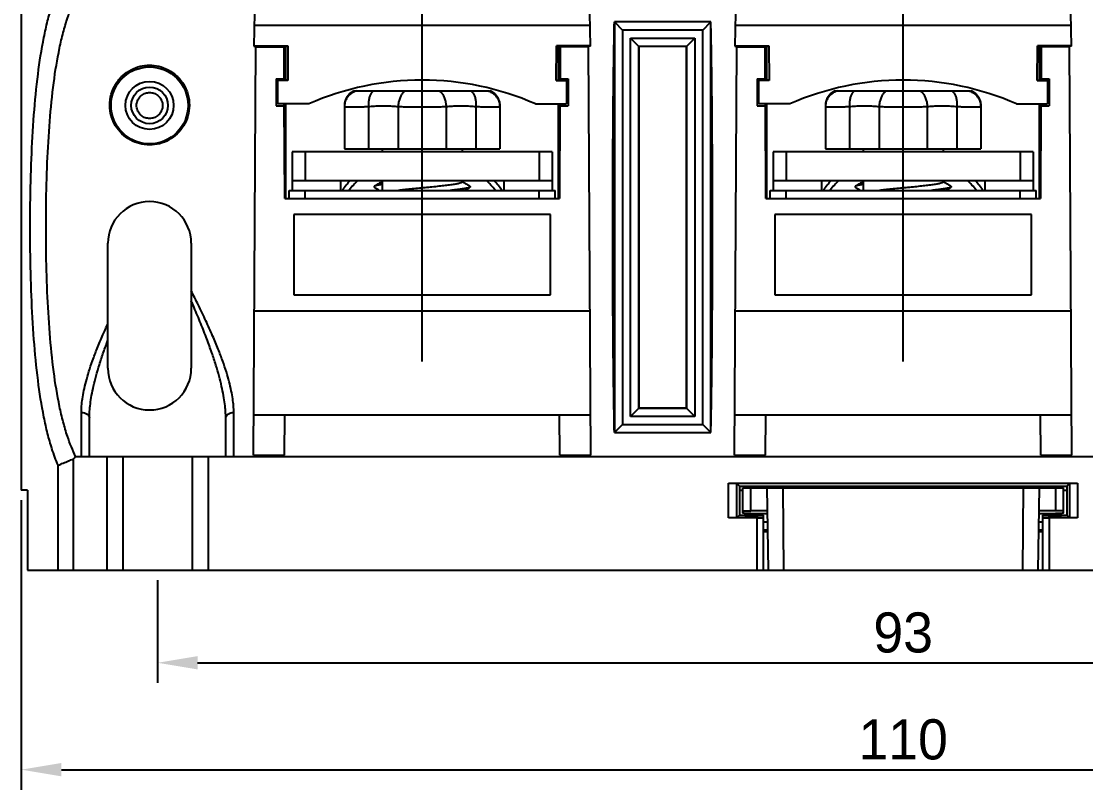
# Model space of a CAD drawing. Header units: millimetres. Extents: x 54 to 1685, y 68 to 1015.
# Drawn here: x 1015 to 1081.4, y 627.9 to 675.9 of the extents above; entities that cross this region are included whole.
import ezdxf
from ezdxf.lldxf.tags import DXFTag

# ---------------------------------------------------------------- set-up
doc = ezdxf.new("R2010")
doc.units = ezdxf.units.MM
doc.linetypes.add('DASHED2', pattern=[9.525, 6.35, -3.175])
doc.layers.add('2', color=6, linetype='Continuous')
doc.styles.get("Standard").update_dxf_attribs({"font": 'BareunDotumPro1.ttf'})
tags = doc.linetypes.add('CENTER', pattern=[2, 1.25, -0.25, 0.25, -0.25]).pattern_tags.tags
tags[10:11] = [DXFTag(74, 4), DXFTag(75, 0), DXFTag(340, '0'), DXFTag(46, 1.0), DXFTag(50, 0.0), DXFTag(44, 0.0), DXFTag(45, 0.0)]
tags[8:9] = [DXFTag(74, 4), DXFTag(75, 0), DXFTag(340, '0'), DXFTag(46, 1.0), DXFTag(50, 0.0), DXFTag(44, 0.0), DXFTag(45, 0.0)]
tags[6:7] = [DXFTag(74, 4), DXFTag(75, 0), DXFTag(340, '0'), DXFTag(46, 1.0), DXFTag(50, 0.0), DXFTag(44, 0.0), DXFTag(45, 0.0)]
tags[4:5] = [DXFTag(74, 4), DXFTag(75, 0), DXFTag(340, '0'), DXFTag(46, 1.0), DXFTag(50, 0.0), DXFTag(44, 0.0), DXFTag(45, 0.0)]
doc.dimstyles.new('ISO-25', dxfattribs={"dimtxt": 2.5, "dimasz": 2.5, "dimexe": 1.25, "dimexo": 0.625, "dimtad": 1, "dimtxsty": 'Standard', "dimcen": 2.5, "dimadec": 0, "dimazin": 0, "dimtfac": 1, "dimtmove": 0, "dimatfit": 3, "dimfxl": 0, "dimarcsym": 0})

# ---------------------------------------------------------------- blocks, each defined once
blk = doc.blocks.new('*D42')
at = {"color": 0, "lineweight": -2}
for p, q in [((1023.494, 640.978), (1023.494, 634.582)), ((1116.494, 640.978), (1116.494, 634.582)), ((1025.994, 635.832), (1113.994, 635.832))]:
    blk.add_line(p, q, dxfattribs=at)
at = {"color": 0}
for points in [[(1025.994, 636.249), (1025.994, 635.415), (1023.494, 635.832)], [(1113.994, 635.415), (1113.994, 636.249), (1116.494, 635.832)]]:
    blk.add_solid(points, dxfattribs=at)
at = {"layer": 'Defpoints', "color": 0}
for p in [(1023.494, 641.603), (1116.494, 641.603), (1116.494, 635.832)]:
    blk.add_point(p, dxfattribs=at)
at = {"color": 0, "linetype": 'DASHED2', "insert": (1069.994, 637.707), "char_height": 2.5, "attachment_point": 5}
blk.add_mtext('93', dxfattribs=at)
blk = doc.blocks.new('*D43')
at = {"color": 0, "lineweight": -2}
for p, q in [((1014.994, 645.978), (1014.994, 627.913)), ((1124.994, 645.978), (1124.994, 627.913)), ((1017.494, 629.163), (1122.494, 629.163))]:
    blk.add_line(p, q, dxfattribs=at)
at = {"color": 0}
for points in [[(1017.494, 629.58), (1017.494, 628.747), (1014.994, 629.163)], [(1122.494, 628.747), (1122.494, 629.58), (1124.994, 629.163)]]:
    blk.add_solid(points, dxfattribs=at)
at = {"layer": 'Defpoints', "color": 0}
for p in [(1014.994, 646.603), (1124.994, 646.603), (1124.994, 629.163)]:
    blk.add_point(p, dxfattribs=at)
at = {"color": 0, "linetype": 'DASHED2', "insert": (1069.994, 631.038), "char_height": 2.5, "attachment_point": 5}
blk.add_mtext('110', dxfattribs=at)

msp = doc.modelspace()

# ---------------------------------------------------------------- linework, layer by layer
at = {"color": 7, "linetype": 'Continuous'}
for p, q in [((1014.994, 740.103), (1014.994, 646.603)), ((1029.57, 678.603), (1029.495, 674.302)), ((1050.493, 674.302), (1050.418, 678.603)), ((1059.57, 678.603), (1059.495, 674.302)), ((1080.493, 674.302), (1080.418, 678.603)), ((1051.984, 675.812), (1052.494, 675.303)), ((1051.985, 675.811), (1051.985, 650.194)), ((1058.003, 675.811), (1051.985, 675.811)), ((1057.494, 675.303), (1058.004, 675.812)), ((1058.003, 650.194), (1058.003, 675.811)), ((1029.518, 675.605), (1050.471, 675.605)), ((1052.494, 675.303), (1052.494, 650.703)), ((1057.494, 675.303), (1052.494, 675.303)), ((1057.494, 650.703), (1057.494, 675.303)), ((1059.518, 675.605), (1080.471, 675.605)), ((1052.994, 651.203), (1052.994, 674.803)), ((1052.994, 674.803), (1053.512, 674.285)), ((1052.994, 674.803), (1056.994, 674.803)), ((1056.477, 674.285), (1056.994, 674.803)), ((1056.994, 674.803), (1056.994, 651.203)), ((1029.481, 648.788), (1029.615, 674.302)), ((1029.495, 674.324), (1031.617, 674.324)), ((1029.495, 674.302), (1031.617, 674.302)), ((1029.614, 674.252), (1031.38, 674.252)), ((1031.391, 672.184), (1031.38, 674.302)), ((1031.494, 672.184), (1031.494, 674.302)), ((1031.617, 674.324), (1031.628, 672.162)), ((1048.36, 672.162), (1048.372, 674.324)), ((1050.493, 674.324), (1048.372, 674.324)), ((1050.493, 674.302), (1048.372, 674.302)), ((1048.494, 672.184), (1048.494, 674.302)), ((1048.608, 674.302), (1048.597, 672.184)), ((1050.374, 674.252), (1048.608, 674.252)), ((1050.507, 648.788), (1050.374, 674.302)), ((1053.503, 651.711), (1053.503, 674.294)), ((1053.503, 674.294), (1056.485, 674.294)), ((1053.512, 674.285), (1053.512, 651.72)), ((1056.477, 674.285), (1053.512, 674.285)), ((1056.477, 651.72), (1056.477, 674.285)), ((1056.485, 674.294), (1056.485, 651.711)), ((1059.481, 648.788), (1059.615, 674.302)), ((1059.495, 674.324), (1061.617, 674.324)), ((1059.495, 674.302), (1061.617, 674.302)), ((1059.614, 674.252), (1061.38, 674.252)), ((1061.391, 672.184), (1061.38, 674.302)), ((1061.494, 672.184), (1061.494, 674.302)), ((1061.617, 674.324), (1061.628, 672.162)), ((1078.36, 672.162), (1078.372, 674.324)), ((1080.493, 674.324), (1078.372, 674.324)), ((1080.493, 674.302), (1078.372, 674.302)), ((1078.494, 672.184), (1078.494, 674.302)), ((1078.608, 674.302), (1078.597, 672.184)), ((1080.374, 674.252), (1078.608, 674.252)), ((1080.507, 648.788), (1080.374, 674.302)), ((1030.894, 672.259), (1031.391, 672.259)), ((1030.894, 672.259), (1030.894, 670.578)), ((1031.628, 672.184), (1030.994, 672.184)), ((1030.994, 670.698), (1030.994, 672.184)), ((1031.628, 672.162), (1030.994, 672.162)), ((1048.36, 672.184), (1048.994, 672.184)), ((1048.36, 672.162), (1048.994, 672.162)), ((1048.598, 672.259), (1049.094, 672.259)), ((1048.994, 672.184), (1048.994, 670.698)), ((1049.094, 672.259), (1049.094, 670.578)), ((1060.894, 672.259), (1061.391, 672.259)), ((1060.894, 672.259), (1060.894, 670.578)), ((1061.628, 672.184), (1060.994, 672.184)), ((1060.994, 670.698), (1060.994, 672.184)), ((1061.628, 672.162), (1060.994, 672.162)), ((1078.36, 672.184), (1078.994, 672.184)), ((1078.36, 672.162), (1078.994, 672.162)), ((1078.598, 672.259), (1079.094, 672.259)), ((1078.994, 672.184), (1078.994, 670.698)), ((1079.094, 672.259), (1079.094, 670.578)), ((1035.899, 671.503), (1036.963, 671.503)), ((1038.93, 671.503), (1041.058, 671.503)), ((1043.026, 671.503), (1044.089, 671.503)), ((1065.899, 671.503), (1066.963, 671.503)), ((1068.93, 671.503), (1071.058, 671.503)), ((1073.026, 671.503), (1074.089, 671.503)), ((1030.894, 671.024), (1030.994, 671.024)), ((1030.894, 670.578), (1031.399, 670.578)), ((1032.926, 670.698), (1030.994, 670.698)), ((1031.43, 664.803), (1031.399, 670.698)), ((1031.494, 664.803), (1031.494, 670.698)), ((1035.144, 670.586), (1035.144, 667.903)), ((1036.644, 670.536), (1036.644, 667.903)), ((1038.494, 670.536), (1038.494, 667.903)), ((1041.494, 670.536), (1041.494, 667.903)), ((1043.344, 670.536), (1043.344, 667.903)), ((1044.844, 670.586), (1044.844, 667.903)), ((1047.062, 670.698), (1048.994, 670.698)), ((1048.494, 664.803), (1048.494, 670.698)), ((1048.589, 670.698), (1048.559, 664.803)), ((1048.589, 670.578), (1049.094, 670.578)), ((1048.994, 671.024), (1049.094, 671.024)), ((1060.894, 671.024), (1060.994, 671.024)), ((1060.894, 670.578), (1061.399, 670.578)), ((1062.926, 670.698), (1060.994, 670.698)), ((1061.43, 664.803), (1061.399, 670.698)), ((1061.494, 664.803), (1061.494, 670.698)), ((1065.144, 670.586), (1065.144, 667.903)), ((1066.644, 670.536), (1066.644, 667.903)), ((1068.494, 670.536), (1068.494, 667.903)), ((1071.494, 670.536), (1071.494, 667.903)), ((1073.344, 670.536), (1073.344, 667.903)), ((1074.844, 670.586), (1074.844, 667.903)), ((1077.062, 670.698), (1078.994, 670.698)), ((1078.494, 664.803), (1078.494, 670.698)), ((1078.589, 670.698), (1078.559, 664.803)), ((1078.589, 670.578), (1079.094, 670.578)), ((1078.994, 671.024), (1079.094, 671.024)), ((1035.144, 667.903), (1044.844, 667.903)), ((1037.494, 667.903), (1037.494, 667.703)), ((1042.494, 667.903), (1042.494, 667.703)), ((1065.144, 667.903), (1074.844, 667.903)), ((1067.494, 667.903), (1067.494, 667.703)), ((1072.494, 667.903), (1072.494, 667.703)), ((1031.894, 667.703), (1031.894, 665.303)), ((1048.094, 667.703), (1031.894, 667.703)), ((1032.694, 667.703), (1032.694, 665.903)), ((1047.294, 667.703), (1047.294, 665.903)), ((1048.094, 667.703), (1048.094, 665.303)), ((1061.894, 667.703), (1061.894, 665.303)), ((1078.094, 667.703), (1061.894, 667.703)), ((1062.694, 667.703), (1062.694, 665.903)), ((1077.294, 667.703), (1077.294, 665.903)), ((1078.094, 667.703), (1078.094, 665.303)), ((1048.094, 665.903), (1031.894, 665.903)), ((1034.894, 665.903), (1034.894, 665.303)), ((1037.494, 665.903), (1037.494, 665.303)), ((1042.494, 665.903), (1042.494, 665.828)), ((1045.094, 665.903), (1045.094, 665.303)), ((1078.094, 665.903), (1061.894, 665.903)), ((1064.894, 665.903), (1064.894, 665.303)), ((1067.494, 665.903), (1067.494, 665.303)), ((1072.494, 665.903), (1072.494, 665.828)), ((1075.094, 665.903), (1075.094, 665.303)), ((1031.694, 665.303), (1048.294, 665.303)), ((1031.694, 664.803), (1031.694, 665.303)), ((1032.694, 664.803), (1032.694, 665.303)), ((1047.294, 664.803), (1047.294, 665.303)), ((1048.294, 664.803), (1048.294, 665.303)), ((1061.694, 665.303), (1078.294, 665.303)), ((1061.694, 664.803), (1061.694, 665.303)), ((1062.694, 664.803), (1062.694, 665.303)), ((1077.294, 664.803), (1077.294, 665.303)), ((1078.294, 664.803), (1078.294, 665.303)), ((1031.43, 664.803), (1048.559, 664.803)), ((1061.43, 664.803), (1078.559, 664.803)), ((1047.994, 663.803), (1031.994, 663.803)), ((1031.994, 663.803), (1031.994, 658.788)), ((1047.994, 658.788), (1047.994, 663.803)), ((1077.994, 663.803), (1061.994, 663.803)), ((1061.994, 663.803), (1061.994, 658.788)), ((1077.994, 658.788), (1077.994, 663.803)), ((1031.994, 658.788), (1047.994, 658.788)), ((1061.994, 658.788), (1077.994, 658.788)), ((1029.528, 657.788), (1050.46, 657.788)), ((1059.528, 657.788), (1080.46, 657.788)), ((1018.744, 648.703), (1018.744, 651.447)), ((1028.244, 648.703), (1028.244, 651.447)), ((1029.494, 651.303), (1050.494, 651.303)), ((1031.415, 648.788), (1031.437, 651.303)), ((1048.573, 648.788), (1048.551, 651.303)), ((1052.994, 651.203), (1053.512, 651.72)), ((1056.485, 651.711), (1053.503, 651.711)), ((1053.512, 651.72), (1056.477, 651.72)), ((1056.477, 651.72), (1056.994, 651.203)), ((1059.494, 651.303), (1080.494, 651.303)), ((1061.415, 648.788), (1061.437, 651.303)), ((1078.573, 648.788), (1078.551, 651.303)), ((1019.244, 648.703), (1019.244, 651.103)), ((1027.744, 648.703), (1027.744, 651.103)), ((1051.984, 650.193), (1052.494, 650.703)), ((1052.494, 650.703), (1057.494, 650.703)), ((1056.994, 651.203), (1052.994, 651.203)), ((1057.494, 650.703), (1058.004, 650.193)), ((1051.984, 650.193), (1058.004, 650.193)), ((1051.985, 650.194), (1058.003, 650.194)), ((1018.384, 648.703), (1121.604, 648.703)), ((1020.344, 641.603), (1020.344, 648.703)), ((1021.344, 641.603), (1021.344, 648.703)), ((1025.644, 648.703), (1025.644, 641.603)), ((1026.644, 648.703), (1026.644, 641.603)), ((1029.481, 648.788), (1031.415, 648.788)), ((1048.573, 648.788), (1050.507, 648.788)), ((1059.481, 648.788), (1061.415, 648.788)), ((1078.573, 648.788), (1080.507, 648.788)), ((1017.287, 641.603), (1017.287, 648.154)), ((1018.25, 641.603), (1018.25, 648.551)), ((1015.381, 646.603), (1014.994, 646.603)), ((1015.381, 646.603), (1015.381, 641.603)), ((1059.111, 647.036), (1080.877, 647.036)), ((1059.111, 647.036), (1059.62, 647.027)), ((1059.111, 644.869), (1059.111, 647.036)), ((1059.62, 647.027), (1059.794, 646.853)), ((1059.62, 644.878), (1059.62, 647.027)), ((1059.785, 646.603), (1059.994, 646.603)), ((1059.785, 646.603), (1059.785, 645.044)), ((1059.794, 646.853), (1080.194, 646.853)), ((1059.794, 646.853), (1059.794, 646.603)), ((1059.994, 646.753), (1079.994, 646.753)), ((1059.994, 645.161), (1059.994, 646.753)), ((1060.494, 645.318), (1060.494, 646.753)), ((1061.494, 646.753), (1061.584, 641.603)), ((1062.494, 646.753), (1062.531, 641.603)), ((1077.457, 641.603), (1077.494, 646.753)), ((1078.404, 641.603), (1078.494, 646.753)), ((1079.494, 646.753), (1079.494, 645.318)), ((1079.994, 645.161), (1079.994, 646.753)), ((1079.994, 646.603), (1080.203, 646.603)), ((1080.194, 646.853), (1080.369, 647.027)), ((1080.194, 646.853), (1080.194, 646.603)), ((1080.203, 646.603), (1080.203, 645.044)), ((1080.369, 647.027), (1080.877, 647.036)), ((1080.369, 647.027), (1080.369, 644.878)), ((1080.877, 647.036), (1080.877, 644.869)), ((1061.519, 645.318), (1060.494, 645.318)), ((1079.494, 645.318), (1078.469, 645.318)), ((1059.62, 644.878), (1059.111, 644.869)), ((1060.894, 644.869), (1059.111, 644.869)), ((1059.62, 644.878), (1059.785, 645.044)), ((1059.785, 645.044), (1060.894, 645.044)), ((1061.294, 644.878), (1060.229, 644.946)), ((1060.26, 644.977), (1061.294, 645.036)), ((1060.26, 644.946), (1060.26, 644.977)), ((1060.494, 645.153), (1061.522, 645.153)), ((1060.894, 641.603), (1060.894, 644.869)), ((1061.294, 641.603), (1061.294, 645.037)), ((1061.532, 644.602), (1061.294, 644.602)), ((1078.694, 644.602), (1078.457, 644.602)), ((1078.466, 645.153), (1079.494, 645.153)), ((1078.694, 645.037), (1078.694, 641.603)), ((1078.694, 645.036), (1079.728, 644.977)), ((1079.76, 644.946), (1078.694, 644.878)), ((1079.094, 645.044), (1080.203, 645.044)), ((1080.877, 644.869), (1079.094, 644.869)), ((1079.094, 644.869), (1079.094, 641.603)), ((1079.728, 644.946), (1079.728, 644.977)), ((1080.369, 644.878), (1080.203, 645.044)), ((1080.877, 644.869), (1080.369, 644.878)), ((1061.294, 644.13), (1061.528, 644.143)), ((1061.294, 644.091), (1061.54, 644.105)), ((1061.542, 644.031), (1061.294, 644.046)), ((1061.542, 643.987), (1061.294, 644.003)), ((1061.528, 644.143), (1061.54, 644.143)), ((1078.694, 644.003), (1078.446, 643.987)), ((1078.694, 644.046), (1078.447, 644.031)), ((1078.448, 644.105), (1078.694, 644.091)), ((1078.449, 644.143), (1078.461, 644.143)), ((1078.461, 644.143), (1078.694, 644.13)), ((1015.381, 641.603), (1124.507, 641.603))]:
    msp.add_line(p, q, dxfattribs=at)
msp.add_line((1021.344, 641.603), (1025.644, 641.603))
for radius in [2.4, 1.5, 1.141]:
    msp.add_circle((1022.994, 670.603), radius, dxfattribs=at)
for centre, radius, start, end in [((1039.994, 654.63), 17.553, 66.25627, 113.74373), ((1069.994, 654.63), 17.553, 66.25627, 113.74373), ((1036.144, 670.586), 1, 113.59432, 180.00008), ((1043.844, 670.586), 1, 359.99992, 66.40568), ((1066.144, 670.586), 1, 113.59432, 180.00008), ((1073.844, 670.586), 1, 359.99992, 66.40568), ((1039.994, 661.803), 6.09, 137.65432, 144.72386), ((1039.994, 661.803), 5.75, 134.20131, 142.30207), ((1039.994, 661.803), 5.75, 37.69793, 45.79869), ((1039.994, 661.803), 6.09, 35.27614, 42.34568), ((1069.994, 661.803), 6.09, 137.65432, 144.72386), ((1069.994, 661.803), 5.75, 134.20131, 142.30207), ((1069.994, 661.803), 5.75, 37.69793, 45.79869), ((1069.994, 661.803), 6.09, 35.27614, 42.34568)]:
    msp.add_arc(centre, radius, start, end, dxfattribs=at)
for points, knots in [([(1017.286, 648.153), (1017.216, 648.318), (1017.081, 648.661), (1016.857, 649.319), (1016.623, 650.154), (1016.307, 651.569), (1016.006, 653.526), (1015.764, 656.054), (1015.615, 658.764), (1015.544, 661.579), (1015.544, 664.427), (1015.615, 667.241), (1015.764, 669.951), (1016.006, 672.479), (1016.307, 674.436), (1016.623, 675.851), (1016.857, 676.686), (1017.081, 677.344), (1017.216, 677.687), (1017.286, 677.852)], [0, 0, 0, 0, 0.537871, 1.105252, 2.084338, 3.137699, 5.45389, 8.016772, 10.755703, 13.592942, 16.462472, 19.299679, 22.038534, 24.601412, 26.917623, 27.970973, 28.950044, 29.517439, 30.055335, 30.055335, 30.055335, 30.055335]), ([(1018.384, 648.703), (1018.287, 648.899), (1018.103, 649.316), (1017.843, 650.034), (1017.596, 650.876), (1017.285, 652.211), (1016.988, 654.058), (1016.75, 656.445), (1016.603, 659.002), (1016.533, 661.659), (1016.533, 664.347), (1016.603, 667.003), (1016.75, 669.56), (1016.988, 671.947), (1017.285, 673.794), (1017.596, 675.129), (1017.843, 675.971), (1018.103, 676.689), (1018.287, 677.106), (1018.384, 677.303)], [0, 0, 0, 0, 0.658397, 1.364436, 2.291578, 3.287885, 5.476296, 7.89611, 10.481382, 13.159135, 15.86728, 18.545002, 21.130203, 23.550012, 25.738443, 26.73474, 27.661867, 28.367915, 29.026342, 29.026342, 29.026342, 29.026342]), ([(1051.984, 650.193), (1051.97, 650.882), (1051.945, 652.367), (1051.917, 654.733), (1051.896, 657.347), (1051.883, 660.132), (1051.879, 663.003), (1051.883, 665.874), (1051.896, 668.658), (1051.917, 671.273), (1051.945, 673.638), (1051.97, 675.124), (1051.984, 675.812)], [0, 0, 0, 0, 2.066607, 4.456351, 7.097404, 9.910266, 12.810366, 15.710465, 18.523328, 21.16438, 23.554125, 25.620731, 25.620731, 25.620731, 25.620731]), ([(1058.004, 650.193), (1058.018, 650.882), (1058.043, 652.367), (1058.071, 654.733), (1058.092, 657.347), (1058.105, 660.132), (1058.109, 663.003), (1058.105, 665.874), (1058.092, 668.658), (1058.071, 671.273), (1058.043, 673.638), (1058.018, 675.124), (1058.004, 675.812)], [0, 0, 0, 0, 2.066607, 4.456351, 7.097404, 9.910266, 12.810366, 15.710465, 18.523328, 21.16438, 23.554125, 25.620731, 25.620731, 25.620731, 25.620731]), ([(1031.47, 672.184), (1031.468, 672.641), (1031.463, 673.347), (1031.458, 674.053), (1031.456, 674.302)], [0, 0, 0, 0, 1.371543, 2.118142, 2.118142, 2.118142, 2.118142]), ([(1048.518, 672.184), (1048.521, 672.641), (1048.525, 673.347), (1048.53, 674.053), (1048.532, 674.302)], [0, 0, 0, 0, 1.371543, 2.118142, 2.118142, 2.118142, 2.118142]), ([(1061.47, 672.184), (1061.468, 672.641), (1061.463, 673.347), (1061.458, 674.053), (1061.456, 674.302)], [0, 0, 0, 0, 1.371543, 2.118142, 2.118142, 2.118142, 2.118142]), ([(1078.518, 672.184), (1078.521, 672.641), (1078.525, 673.347), (1078.53, 674.053), (1078.532, 674.302)], [0, 0, 0, 0, 1.371543, 2.118142, 2.118142, 2.118142, 2.118142]), ([(1020.51, 670.603), (1020.508, 670.839), (1020.571, 671.309), (1020.853, 671.949), (1021.285, 672.472), (1021.816, 672.847), (1022.397, 673.066), (1022.994, 673.138), (1023.591, 673.066), (1024.172, 672.847), (1024.703, 672.472), (1025.135, 671.949), (1025.417, 671.309), (1025.48, 670.839), (1025.478, 670.603)], [0, 0, 0, 0, 0.708506, 1.399966, 2.073695, 2.717076, 3.328268, 3.917116, 4.50498, 5.116285, 5.75893, 6.434036, 7.12562, 7.833686, 7.833686, 7.833686, 7.833686]), ([(1022.994, 669.786), (1022.903, 669.786), (1022.719, 669.817), (1022.472, 669.955), (1022.282, 670.174), (1022.178, 670.45), (1022.179, 670.748), (1022.286, 671.025), (1022.478, 671.242), (1022.724, 671.377), (1022.906, 671.407), (1022.994, 671.407)], [0, 0, 0, 0, 0.272092, 0.550139, 0.832861, 1.122473, 1.416691, 1.707062, 1.992438, 2.26882, 2.533603, 2.533603, 2.533603, 2.533603]), ([(1022.994, 671.407), (1023.083, 671.407), (1023.266, 671.376), (1023.512, 671.241), (1023.703, 671.024), (1023.809, 670.747), (1023.81, 670.449), (1023.705, 670.172), (1023.515, 669.954), (1023.269, 669.817), (1023.085, 669.786), (1022.994, 669.786)], [0, 0, 0, 0, 0.268151, 0.543737, 0.826922, 1.118633, 1.412844, 1.702024, 1.985866, 2.26195, 2.533606, 2.533606, 2.533606, 2.533606]), ([(1035.899, 671.503), (1035.814, 671.481), (1035.648, 671.415), (1035.435, 671.255), (1035.271, 671.045), (1035.168, 670.8), (1035.144, 670.623), (1035.144, 670.536)], [0, 0, 0, 0, 0.263671, 0.527196, 0.790551, 1.053757, 1.316877, 1.316877, 1.316877, 1.316877]), ([(1035.373, 671.222), (1035.372, 671.221), (1035.342, 671.185), (1035.315, 671.147), (1035.292, 671.109)], [0, 0, 0, 0, 0.0060279, 0.1393603, 0.1393603, 0.1393603, 0.1393603]), ([(1035.538, 671.381), (1035.536, 671.38), (1035.501, 671.353), (1035.468, 671.324), (1035.438, 671.294)], [0, 0, 0, 0, 0.0076805, 0.1323707, 0.1323707, 0.1323707, 0.1323707]), ([(1035.538, 671.381), (1035.536, 671.38), (1035.501, 671.353), (1035.468, 671.324), (1035.438, 671.294)], [0, 0, 0, 0, 0.0076723, 0.1322679, 0.1322679, 0.1322679, 0.1322679]), ([(1035.744, 671.503), (1035.738, 671.5), (1035.665, 671.467), (1035.596, 671.426), (1035.538, 671.381)], [0, 0, 0, 0, 0.0197613, 0.2394933, 0.2394933, 0.2394933, 0.2394933]), ([(1035.744, 671.503), (1035.738, 671.5), (1035.665, 671.467), (1035.596, 671.426), (1035.538, 671.381)], [0, 0, 0, 0, 0.0197518, 0.2394887, 0.2394887, 0.2394887, 0.2394887]), ([(1035.744, 671.503), (1035.744, 671.508), (1035.78, 671.495), (1035.818, 671.508), (1035.87, 671.503), (1035.899, 671.503)], [0, 0, 0, 0, 0.0160581, 0.0669174, 0.1546589, 0.1546589, 0.1546589, 0.1546589]), ([(1036.963, 671.503), (1036.918, 671.479), (1036.832, 671.402), (1036.739, 671.239), (1036.674, 671.032), (1036.64, 670.792), (1036.639, 670.622), (1036.644, 670.536)], [0, 0, 0, 0, 0.152049, 0.336954, 0.555567, 0.800934, 1.061768, 1.061768, 1.061768, 1.061768]), ([(1036.963, 671.503), (1037.108, 671.503), (1037.411, 671.502), (1037.882, 671.503), (1038.392, 671.502), (1038.745, 671.503), (1038.93, 671.503)], [0, 0, 0, 0, 0.437713, 0.906524, 1.412766, 1.967749, 1.967749, 1.967749, 1.967749]), ([(1038.93, 671.503), (1038.882, 671.479), (1038.787, 671.402), (1038.676, 671.241), (1038.585, 671.034), (1038.521, 670.794), (1038.499, 670.623), (1038.494, 670.536)], [0, 0, 0, 0, 0.161349, 0.356929, 0.584717, 0.83614, 1.099069, 1.099069, 1.099069, 1.099069]), ([(1041.058, 671.503), (1041.243, 671.503), (1041.597, 671.502), (1042.107, 671.503), (1042.578, 671.502), (1042.88, 671.503), (1043.026, 671.503)], [0, 0, 0, 0, 0.554921, 1.061188, 1.529982, 1.967749, 1.967749, 1.967749, 1.967749]), ([(1041.058, 671.503), (1041.106, 671.479), (1041.201, 671.402), (1041.313, 671.241), (1041.404, 671.034), (1041.467, 670.794), (1041.489, 670.623), (1041.494, 670.536)], [0, 0, 0, 0, 0.161361, 0.356958, 0.584768, 0.836212, 1.099158, 1.099158, 1.099158, 1.099158]), ([(1043.026, 671.503), (1043.071, 671.479), (1043.157, 671.402), (1043.249, 671.239), (1043.314, 671.032), (1043.349, 670.792), (1043.349, 670.622), (1043.344, 670.536)], [0, 0, 0, 0, 0.152032, 0.336919, 0.555511, 0.800857, 1.061672, 1.061672, 1.061672, 1.061672]), ([(1044.089, 671.503), (1044.119, 671.503), (1044.17, 671.508), (1044.208, 671.495), (1044.244, 671.508), (1044.244, 671.503)], [0, 0, 0, 0, 0.0872353, 0.1383617, 0.1546589, 0.1546589, 0.1546589, 0.1546589]), ([(1044.089, 671.503), (1044.175, 671.481), (1044.34, 671.415), (1044.553, 671.255), (1044.717, 671.045), (1044.82, 670.8), (1044.844, 670.623), (1044.844, 670.536)], [0, 0, 0, 0, 0.263684, 0.527221, 0.790589, 1.053807, 1.316939, 1.316939, 1.316939, 1.316939]), ([(1044.45, 671.381), (1044.392, 671.426), (1044.323, 671.467), (1044.25, 671.5), (1044.244, 671.503)], [0, 0, 0, 0, 0.219732, 0.2394933, 0.2394933, 0.2394933, 0.2394933]), ([(1044.45, 671.381), (1044.392, 671.426), (1044.323, 671.467), (1044.25, 671.5), (1044.244, 671.503)], [0, 0, 0, 0, 0.2197369, 0.2394887, 0.2394887, 0.2394887, 0.2394887]), ([(1044.55, 671.294), (1044.521, 671.324), (1044.487, 671.353), (1044.452, 671.38), (1044.45, 671.381)], [0, 0, 0, 0, 0.1246902, 0.1323707, 0.1323707, 0.1323707, 0.1323707]), ([(1044.55, 671.294), (1044.521, 671.324), (1044.487, 671.353), (1044.452, 671.38), (1044.45, 671.381)], [0, 0, 0, 0, 0.1245955, 0.1322679, 0.1322679, 0.1322679, 0.1322679]), ([(1044.696, 671.109), (1044.673, 671.147), (1044.646, 671.185), (1044.617, 671.221), (1044.615, 671.222)], [0, 0, 0, 0, 0.1333323, 0.1393603, 0.1393603, 0.1393603, 0.1393603]), ([(1044.696, 671.109), (1044.673, 671.147), (1044.646, 671.185), (1044.617, 671.221), (1044.615, 671.222)], [0, 0, 0, 0, 0.1332298, 0.1392512, 0.1392512, 0.1392512, 0.1392512]), ([(1065.899, 671.503), (1065.814, 671.481), (1065.648, 671.415), (1065.435, 671.255), (1065.271, 671.045), (1065.168, 670.8), (1065.144, 670.623), (1065.144, 670.536)], [0, 0, 0, 0, 0.263671, 0.527196, 0.790551, 1.053757, 1.316877, 1.316877, 1.316877, 1.316877]), ([(1065.373, 671.222), (1065.372, 671.221), (1065.342, 671.185), (1065.315, 671.147), (1065.292, 671.109)], [0, 0, 0, 0, 0.0060279, 0.1393603, 0.1393603, 0.1393603, 0.1393603]), ([(1065.538, 671.381), (1065.536, 671.38), (1065.501, 671.353), (1065.468, 671.324), (1065.438, 671.294)], [0, 0, 0, 0, 0.0076805, 0.1323707, 0.1323707, 0.1323707, 0.1323707]), ([(1065.538, 671.381), (1065.536, 671.38), (1065.501, 671.353), (1065.468, 671.324), (1065.438, 671.294)], [0, 0, 0, 0, 0.0076723, 0.1322679, 0.1322679, 0.1322679, 0.1322679]), ([(1065.744, 671.503), (1065.738, 671.5), (1065.665, 671.467), (1065.596, 671.426), (1065.538, 671.381)], [0, 0, 0, 0, 0.0197613, 0.2394933, 0.2394933, 0.2394933, 0.2394933]), ([(1065.744, 671.503), (1065.738, 671.5), (1065.665, 671.467), (1065.596, 671.426), (1065.538, 671.381)], [0, 0, 0, 0, 0.0197518, 0.2394887, 0.2394887, 0.2394887, 0.2394887]), ([(1065.744, 671.503), (1065.744, 671.508), (1065.78, 671.495), (1065.818, 671.508), (1065.87, 671.503), (1065.899, 671.503)], [0, 0, 0, 0, 0.0160581, 0.0669174, 0.1546589, 0.1546589, 0.1546589, 0.1546589]), ([(1066.963, 671.503), (1066.918, 671.479), (1066.832, 671.402), (1066.739, 671.239), (1066.674, 671.032), (1066.64, 670.792), (1066.639, 670.622), (1066.644, 670.536)], [0, 0, 0, 0, 0.152049, 0.336954, 0.555567, 0.800934, 1.061768, 1.061768, 1.061768, 1.061768]), ([(1066.963, 671.503), (1067.108, 671.503), (1067.411, 671.502), (1067.882, 671.503), (1068.392, 671.502), (1068.745, 671.503), (1068.93, 671.503)], [0, 0, 0, 0, 0.437713, 0.906524, 1.412766, 1.967749, 1.967749, 1.967749, 1.967749]), ([(1068.93, 671.503), (1068.882, 671.479), (1068.787, 671.402), (1068.676, 671.241), (1068.585, 671.034), (1068.521, 670.794), (1068.499, 670.623), (1068.494, 670.536)], [0, 0, 0, 0, 0.161349, 0.356929, 0.584717, 0.83614, 1.099069, 1.099069, 1.099069, 1.099069]), ([(1071.058, 671.503), (1071.243, 671.503), (1071.597, 671.502), (1072.107, 671.503), (1072.578, 671.502), (1072.88, 671.503), (1073.026, 671.503)], [0, 0, 0, 0, 0.554921, 1.061188, 1.529982, 1.967749, 1.967749, 1.967749, 1.967749]), ([(1071.058, 671.503), (1071.106, 671.479), (1071.201, 671.402), (1071.313, 671.241), (1071.404, 671.034), (1071.467, 670.794), (1071.489, 670.623), (1071.494, 670.536)], [0, 0, 0, 0, 0.161361, 0.356958, 0.584768, 0.836212, 1.099158, 1.099158, 1.099158, 1.099158]), ([(1073.026, 671.503), (1073.071, 671.479), (1073.157, 671.402), (1073.249, 671.239), (1073.314, 671.032), (1073.349, 670.792), (1073.349, 670.622), (1073.344, 670.536)], [0, 0, 0, 0, 0.152032, 0.336919, 0.555511, 0.800857, 1.061672, 1.061672, 1.061672, 1.061672]), ([(1074.089, 671.503), (1074.119, 671.503), (1074.17, 671.508), (1074.208, 671.495), (1074.244, 671.508), (1074.244, 671.503)], [0, 0, 0, 0, 0.0872353, 0.1383617, 0.1546589, 0.1546589, 0.1546589, 0.1546589]), ([(1074.089, 671.503), (1074.175, 671.481), (1074.34, 671.415), (1074.553, 671.255), (1074.717, 671.045), (1074.82, 670.8), (1074.844, 670.623), (1074.844, 670.536)], [0, 0, 0, 0, 0.263684, 0.527221, 0.790589, 1.053807, 1.316939, 1.316939, 1.316939, 1.316939]), ([(1074.45, 671.381), (1074.392, 671.426), (1074.323, 671.467), (1074.25, 671.5), (1074.244, 671.503)], [0, 0, 0, 0, 0.219732, 0.2394933, 0.2394933, 0.2394933, 0.2394933]), ([(1074.45, 671.381), (1074.392, 671.426), (1074.323, 671.467), (1074.25, 671.5), (1074.244, 671.503)], [0, 0, 0, 0, 0.2197369, 0.2394887, 0.2394887, 0.2394887, 0.2394887]), ([(1074.55, 671.294), (1074.521, 671.324), (1074.487, 671.353), (1074.452, 671.38), (1074.45, 671.381)], [0, 0, 0, 0, 0.1246902, 0.1323707, 0.1323707, 0.1323707, 0.1323707]), ([(1074.55, 671.294), (1074.521, 671.324), (1074.487, 671.353), (1074.452, 671.38), (1074.45, 671.381)], [0, 0, 0, 0, 0.1245955, 0.1322679, 0.1322679, 0.1322679, 0.1322679]), ([(1074.696, 671.109), (1074.673, 671.147), (1074.646, 671.185), (1074.617, 671.221), (1074.615, 671.222)], [0, 0, 0, 0, 0.1333323, 0.1393603, 0.1393603, 0.1393603, 0.1393603]), ([(1074.696, 671.109), (1074.673, 671.147), (1074.646, 671.185), (1074.617, 671.221), (1074.615, 671.222)], [0, 0, 0, 0, 0.1332298, 0.1392512, 0.1392512, 0.1392512, 0.1392512]), ([(1025.478, 670.603), (1025.476, 670.378), (1025.412, 669.934), (1025.146, 669.325), (1024.739, 668.814), (1024.221, 668.429), (1023.627, 668.19), (1022.993, 668.109), (1022.36, 668.191), (1021.766, 668.43), (1021.248, 668.815), (1020.842, 669.326), (1020.576, 669.935), (1020.512, 670.379), (1020.51, 670.603)], [0, 0, 0, 0, 0.672732, 1.328074, 1.972167, 2.609561, 3.242203, 3.873713, 4.503945, 5.137784, 5.773923, 6.418911, 7.072874, 7.745083, 7.745083, 7.745083, 7.745083]), ([(1031.493, 664.803), (1031.493, 665.149), (1031.491, 666.415), (1031.487, 668.34), (1031.481, 669.919), (1031.478, 670.578)], [0, 0, 0, 0, 1.039234, 3.796633, 5.775587, 5.775587, 5.775587, 5.775587]), ([(1035.144, 670.536), (1035.144, 670.528), (1035.182, 670.518), (1035.234, 670.514), (1035.339, 670.51), (1035.475, 670.509), (1035.65, 670.509), (1035.858, 670.511), (1036.096, 670.515), (1036.362, 670.522), (1036.548, 670.53), (1036.644, 670.536)], [0, 0, 0, 0, 0.023827, 0.084592, 0.184711, 0.323196, 0.4982, 0.70727, 0.947333, 1.21464, 1.504787, 1.504787, 1.504787, 1.504787]), ([(1035.248, 671.03), (1035.248, 671.029), (1035.225, 670.983), (1035.206, 670.934), (1035.19, 670.886)], [0, 0, 0, 0, 0.0040152, 0.1547341, 0.1547341, 0.1547341, 0.1547341]), ([(1035.248, 671.03), (1035.248, 671.029), (1035.225, 670.983), (1035.206, 670.934), (1035.191, 670.887)], [0, 0, 0, 0, 0.004011, 0.1546211, 0.1546211, 0.1546211, 0.1546211]), ([(1036.644, 670.536), (1036.772, 670.546), (1037.021, 670.567), (1037.388, 670.587), (1037.75, 670.587), (1038.118, 670.567), (1038.366, 670.546), (1038.494, 670.536)], [0, 0, 0, 0, 0.38478, 0.748507, 1.10426, 1.468012, 1.853004, 1.853004, 1.853004, 1.853004]), ([(1038.494, 670.536), (1038.597, 670.53), (1038.81, 670.522), (1039.135, 670.515), (1039.474, 670.511), (1039.82, 670.509), (1040.168, 670.509), (1040.514, 670.511), (1040.852, 670.515), (1041.178, 670.522), (1041.391, 670.53), (1041.494, 670.536)], [0, 0, 0, 0, 0.309898, 0.637514, 0.977615, 1.325196, 1.675256, 2.022851, 2.362945, 2.690584, 3.000769, 3.000769, 3.000769, 3.000769]), ([(1041.494, 670.536), (1041.622, 670.546), (1041.871, 670.567), (1042.238, 670.587), (1042.6, 670.587), (1042.967, 670.567), (1043.216, 670.546), (1043.344, 670.536)], [0, 0, 0, 0, 0.385007, 0.748658, 1.104405, 1.468195, 1.853004, 1.853004, 1.853004, 1.853004]), ([(1043.344, 670.536), (1043.44, 670.53), (1043.626, 670.522), (1043.892, 670.515), (1044.131, 670.511), (1044.339, 670.509), (1044.514, 670.509), (1044.649, 670.51), (1044.754, 670.514), (1044.806, 670.518), (1044.844, 670.528), (1044.844, 670.536)], [0, 0, 0, 0, 0.290224, 0.557849, 0.797812, 1.006771, 1.181683, 1.320105, 1.420185, 1.480942, 1.504785, 1.504785, 1.504785, 1.504785]), ([(1044.798, 670.886), (1044.783, 670.934), (1044.763, 670.983), (1044.741, 671.029), (1044.74, 671.03)], [0, 0, 0, 0, 0.150719, 0.1547341, 0.1547341, 0.1547341, 0.1547341]), ([(1044.798, 670.887), (1044.783, 670.934), (1044.763, 670.983), (1044.741, 671.029), (1044.74, 671.03)], [0, 0, 0, 0, 0.1506101, 0.1546211, 0.1546211, 0.1546211, 0.1546211]), ([(1048.495, 664.803), (1048.495, 665.149), (1048.497, 666.415), (1048.501, 668.34), (1048.507, 669.919), (1048.51, 670.578)], [0, 0, 0, 0, 1.039234, 3.796633, 5.775587, 5.775587, 5.775587, 5.775587]), ([(1061.493, 664.803), (1061.493, 665.149), (1061.491, 666.415), (1061.487, 668.34), (1061.481, 669.919), (1061.478, 670.578)], [0, 0, 0, 0, 1.039234, 3.796633, 5.775587, 5.775587, 5.775587, 5.775587]), ([(1065.144, 670.536), (1065.144, 670.528), (1065.182, 670.518), (1065.234, 670.514), (1065.339, 670.51), (1065.475, 670.509), (1065.65, 670.509), (1065.858, 670.511), (1066.096, 670.515), (1066.362, 670.522), (1066.548, 670.53), (1066.644, 670.536)], [0, 0, 0, 0, 0.023827, 0.084592, 0.184711, 0.323196, 0.4982, 0.70727, 0.947333, 1.21464, 1.504787, 1.504787, 1.504787, 1.504787]), ([(1065.248, 671.03), (1065.248, 671.029), (1065.225, 670.983), (1065.206, 670.934), (1065.19, 670.886)], [0, 0, 0, 0, 0.0040152, 0.1547341, 0.1547341, 0.1547341, 0.1547341]), ([(1065.248, 671.03), (1065.248, 671.029), (1065.225, 670.983), (1065.206, 670.934), (1065.191, 670.887)], [0, 0, 0, 0, 0.004011, 0.1546211, 0.1546211, 0.1546211, 0.1546211]), ([(1066.644, 670.536), (1066.772, 670.546), (1067.021, 670.567), (1067.388, 670.587), (1067.75, 670.587), (1068.118, 670.567), (1068.366, 670.546), (1068.494, 670.536)], [0, 0, 0, 0, 0.38478, 0.748507, 1.10426, 1.468012, 1.853004, 1.853004, 1.853004, 1.853004]), ([(1068.494, 670.536), (1068.597, 670.53), (1068.81, 670.522), (1069.135, 670.515), (1069.474, 670.511), (1069.82, 670.509), (1070.168, 670.509), (1070.514, 670.511), (1070.852, 670.515), (1071.178, 670.522), (1071.391, 670.53), (1071.494, 670.536)], [0, 0, 0, 0, 0.309898, 0.637514, 0.977615, 1.325196, 1.675256, 2.022851, 2.362945, 2.690584, 3.000769, 3.000769, 3.000769, 3.000769]), ([(1071.494, 670.536), (1071.622, 670.546), (1071.871, 670.567), (1072.238, 670.587), (1072.6, 670.587), (1072.967, 670.567), (1073.216, 670.546), (1073.344, 670.536)], [0, 0, 0, 0, 0.385007, 0.748658, 1.104405, 1.468195, 1.853004, 1.853004, 1.853004, 1.853004]), ([(1073.344, 670.536), (1073.44, 670.53), (1073.626, 670.522), (1073.892, 670.515), (1074.131, 670.511), (1074.339, 670.509), (1074.514, 670.509), (1074.649, 670.51), (1074.754, 670.514), (1074.806, 670.518), (1074.844, 670.528), (1074.844, 670.536)], [0, 0, 0, 0, 0.290224, 0.557849, 0.797812, 1.006771, 1.181683, 1.320105, 1.420185, 1.480942, 1.504785, 1.504785, 1.504785, 1.504785]), ([(1074.798, 670.886), (1074.783, 670.934), (1074.763, 670.983), (1074.741, 671.029), (1074.74, 671.03)], [0, 0, 0, 0, 0.150719, 0.1547341, 0.1547341, 0.1547341, 0.1547341]), ([(1074.798, 670.887), (1074.783, 670.934), (1074.763, 670.983), (1074.741, 671.029), (1074.74, 671.03)], [0, 0, 0, 0, 0.1506101, 0.1546211, 0.1546211, 0.1546211, 0.1546211]), ([(1078.495, 664.803), (1078.495, 665.149), (1078.497, 666.415), (1078.501, 668.34), (1078.507, 669.919), (1078.51, 670.578)], [0, 0, 0, 0, 1.039234, 3.796633, 5.775587, 5.775587, 5.775587, 5.775587]), ([(1037.494, 665.846), (1037.457, 665.824), (1037.356, 665.763), (1037.198, 665.667), (1037.077, 665.594), (1037.02, 665.559)], [0, 0, 0, 0, 0.1292631, 0.3549477, 0.554252, 0.554252, 0.554252, 0.554252]), ([(1042.968, 665.559), (1042.911, 665.594), (1042.79, 665.667), (1042.635, 665.761), (1042.536, 665.821), (1042.502, 665.841)], [0, 0, 0, 0, 0.1993043, 0.4249889, 0.5444884, 0.5444884, 0.5444884, 0.5444884]), ([(1067.494, 665.846), (1067.457, 665.824), (1067.356, 665.763), (1067.198, 665.667), (1067.077, 665.594), (1067.02, 665.559)], [0, 0, 0, 0, 0.1292631, 0.3549477, 0.554252, 0.554252, 0.554252, 0.554252]), ([(1072.968, 665.559), (1072.911, 665.594), (1072.79, 665.667), (1072.635, 665.761), (1072.536, 665.821), (1072.502, 665.841)], [0, 0, 0, 0, 0.1993043, 0.4249889, 0.5444884, 0.5444884, 0.5444884, 0.5444884]), ([(1037.021, 665.558), (1037.009, 665.551), (1036.979, 665.528), (1037.009, 665.504), (1037.021, 665.497)], [0, 0, 0, 0, 0.04060052, 0.08120101, 0.08120101, 0.08120101, 0.08120101]), ([(1037.02, 665.496), (1037.078, 665.461), (1037.185, 665.397), (1037.291, 665.332), (1037.34, 665.303)], [0, 0, 0, 0, 0.2030943, 0.373437, 0.373437, 0.373437, 0.373437]), ([(1037.494, 665.668), (1037.461, 665.663), (1037.354, 665.646), (1037.203, 665.618), (1037.074, 665.589), (1037.027, 665.562), (1037.021, 665.558)], [0, 0, 0, 0, 0.0990229, 0.323918, 0.4655319, 0.4875026, 0.4875026, 0.4875026, 0.4875026]), ([(1042.49, 665.827), (1042.491, 665.823), (1042.493, 665.792), (1042.393, 665.762), (1042.267, 665.72), (1042.04, 665.681), (1041.758, 665.638), (1041.414, 665.596), (1041.025, 665.554), (1040.601, 665.511), (1040.158, 665.468), (1039.709, 665.425), (1039.269, 665.383), (1038.877, 665.343), (1038.632, 665.315), (1038.528, 665.303)], [0, 0, 0, 0, 0.011028, 0.087998, 0.238249, 0.461883, 0.752808, 1.101991, 1.498232, 1.928662, 2.379263, 2.83531, 3.281871, 3.70435, 4.019193, 4.019193, 4.019193, 4.019193]), ([(1042.968, 665.497), (1042.961, 665.493), (1042.914, 665.466), (1042.785, 665.438), (1042.567, 665.396), (1042.269, 665.357), (1041.989, 665.326), (1041.808, 665.308), (1041.751, 665.302)], [0, 0, 0, 0, 0.021971, 0.163585, 0.38848, 0.691303, 1.063414, 1.235568, 1.235568, 1.235568, 1.235568]), ([(1042.649, 665.303), (1042.697, 665.332), (1042.804, 665.397), (1042.91, 665.461), (1042.968, 665.496)], [0, 0, 0, 0, 0.1703427, 0.373437, 0.373437, 0.373437, 0.373437]), ([(1042.968, 665.558), (1042.979, 665.551), (1043.009, 665.528), (1042.979, 665.504), (1042.968, 665.497)], [0, 0, 0, 0, 0.04060052, 0.08120101, 0.08120101, 0.08120101, 0.08120101]), ([(1067.021, 665.558), (1067.009, 665.551), (1066.979, 665.528), (1067.009, 665.504), (1067.021, 665.497)], [0, 0, 0, 0, 0.04060052, 0.08120101, 0.08120101, 0.08120101, 0.08120101]), ([(1067.02, 665.496), (1067.078, 665.461), (1067.185, 665.397), (1067.291, 665.332), (1067.34, 665.303)], [0, 0, 0, 0, 0.2030943, 0.373437, 0.373437, 0.373437, 0.373437]), ([(1067.494, 665.668), (1067.461, 665.663), (1067.354, 665.646), (1067.203, 665.618), (1067.074, 665.589), (1067.027, 665.562), (1067.021, 665.558)], [0, 0, 0, 0, 0.0990229, 0.323918, 0.4655319, 0.4875026, 0.4875026, 0.4875026, 0.4875026]), ([(1072.49, 665.827), (1072.491, 665.823), (1072.493, 665.792), (1072.393, 665.762), (1072.267, 665.72), (1072.04, 665.681), (1071.758, 665.638), (1071.414, 665.596), (1071.025, 665.554), (1070.601, 665.511), (1070.158, 665.468), (1069.709, 665.425), (1069.269, 665.383), (1068.877, 665.343), (1068.632, 665.315), (1068.528, 665.303)], [0, 0, 0, 0, 0.011028, 0.087998, 0.238249, 0.461883, 0.752808, 1.101991, 1.498232, 1.928662, 2.379263, 2.83531, 3.281871, 3.70435, 4.019193, 4.019193, 4.019193, 4.019193]), ([(1072.968, 665.497), (1072.961, 665.493), (1072.914, 665.466), (1072.785, 665.438), (1072.567, 665.396), (1072.269, 665.357), (1071.989, 665.326), (1071.808, 665.308), (1071.751, 665.302)], [0, 0, 0, 0, 0.021971, 0.163585, 0.38848, 0.691303, 1.063414, 1.235568, 1.235568, 1.235568, 1.235568]), ([(1072.649, 665.303), (1072.697, 665.332), (1072.804, 665.397), (1072.91, 665.461), (1072.968, 665.496)], [0, 0, 0, 0, 0.1703427, 0.373437, 0.373437, 0.373437, 0.373437]), ([(1072.968, 665.558), (1072.979, 665.551), (1073.009, 665.528), (1072.979, 665.504), (1072.968, 665.497)], [0, 0, 0, 0, 0.04060052, 0.08120101, 0.08120101, 0.08120101, 0.08120101]), ([(1028.244, 651.447), (1028.244, 651.581), (1028.233, 651.865), (1028.182, 652.319), (1028.093, 652.826), (1027.96, 653.387), (1027.781, 654.004), (1027.552, 654.684), (1027.266, 655.437), (1026.916, 656.274), (1026.502, 657.189), (1026.055, 658.121), (1025.744, 658.742), (1025.594, 659.037)], [0, 0, 0, 0, 0.399821, 0.85428, 1.367634, 1.943101, 2.583472, 3.295761, 4.094942, 4.999106, 6.017527, 7.105978, 8.100255, 8.100255, 8.100255, 8.100255]), ([(1027.744, 651.103), (1027.744, 651.24), (1027.734, 651.533), (1027.689, 652), (1027.609, 652.522), (1027.49, 653.099), (1027.33, 653.735), (1027.125, 654.435), (1026.869, 655.21), (1026.556, 656.072), (1026.186, 657.015), (1025.857, 657.805), (1025.653, 658.277), (1025.594, 658.414)], [0, 0, 0, 0, 0.411654, 0.878992, 1.405739, 1.994581, 2.647829, 3.372182, 4.18244, 5.096512, 6.123385, 7.218361, 7.665512, 7.665512, 7.665512, 7.665512]), ([(1018.744, 651.447), (1018.744, 651.581), (1018.756, 651.867), (1018.806, 652.322), (1018.897, 652.832), (1019.031, 653.397), (1019.212, 654.02), (1019.445, 654.708), (1019.737, 655.473), (1020.059, 656.24), (1020.289, 656.751), (1020.394, 656.981)], [0, 0, 0, 0, 0.400671, 0.857427, 1.374081, 1.953706, 2.598938, 3.319212, 4.131433, 5.056325, 5.813428, 5.813428, 5.813428, 5.813428]), ([(1019.244, 651.103), (1019.244, 651.24), (1019.254, 651.535), (1019.3, 652.003), (1019.38, 652.528), (1019.5, 653.11), (1019.662, 653.752), (1019.871, 654.46), (1020.117, 655.204), (1020.301, 655.711), (1020.394, 655.959)], [0, 0, 0, 0, 0.412518, 0.882212, 1.412333, 2.005404, 2.663571, 3.395986, 4.219377, 5.014507, 5.014507, 5.014507, 5.014507]), ([(1018.744, 651.447), (1018.808, 651.447), (1018.933, 651.431), (1019.096, 651.359), (1019.213, 651.247), (1019.244, 651.149), (1019.244, 651.103)], [0, 0, 0, 0, 0.1931283, 0.3716871, 0.5273305, 0.6644785, 0.6644785, 0.6644785, 0.6644785]), ([(1027.744, 651.103), (1027.744, 651.149), (1027.775, 651.247), (1027.892, 651.359), (1028.055, 651.431), (1028.18, 651.447), (1028.244, 651.447)], [0, 0, 0, 0, 0.1371481, 0.2927916, 0.4713504, 0.6644785, 0.6644785, 0.6644785, 0.6644785]), ([(1018.384, 648.703), (1018.369, 648.686), (1018.34, 648.652), (1018.295, 648.601), (1018.265, 648.567), (1018.25, 648.551)], [0, 0, 0, 0, 0.0674528, 0.1350311, 0.202735, 0.202735, 0.202735, 0.202735]), ([(1017.287, 648.154), (1017.396, 648.199), (1017.612, 648.288), (1017.933, 648.42), (1018.145, 648.507), (1018.25, 648.551)], [0, 0, 0, 0, 0.353695, 0.701083, 1.042146, 1.042146, 1.042146, 1.042146]), ([(1059.994, 645.31), (1059.994, 645.315), (1060.03, 645.307), (1060.066, 645.318), (1060.151, 645.315), (1060.249, 645.318), (1060.368, 645.318), (1060.451, 645.318), (1060.494, 645.318)], [0, 0, 0, 0, 0.0171891, 0.0671906, 0.1466767, 0.2502403, 0.3708279, 0.5002268, 0.5002268, 0.5002268, 0.5002268]), ([(1079.994, 645.31), (1079.994, 645.315), (1079.958, 645.307), (1079.922, 645.318), (1079.838, 645.315), (1079.739, 645.318), (1079.62, 645.318), (1079.537, 645.318), (1079.494, 645.318)], [0, 0, 0, 0, 0.0171891, 0.0671906, 0.1466767, 0.2502403, 0.3708279, 0.5002268, 0.5002268, 0.5002268, 0.5002268]), ([(1060.494, 645.153), (1060.451, 645.153), (1060.368, 645.153), (1060.249, 645.153), (1060.151, 645.156), (1060.066, 645.153), (1060.03, 645.164), (1059.994, 645.156), (1059.994, 645.161)], [0, 0, 0, 0, 0.1293989, 0.2499865, 0.3535501, 0.4330362, 0.4830376, 0.5002268, 0.5002268, 0.5002268, 0.5002268]), ([(1060.126, 644.956), (1060.126, 644.956), (1060.129, 644.961), (1060.165, 644.993), (1060.219, 644.975), (1060.26, 644.977)], [0, 0, 0, 0, 0.0009431, 0.0159529, 0.1394341, 0.1394341, 0.1394341, 0.1394341]), ([(1061.294, 645.037), (1061.294, 645.047), (1061.231, 645.029), (1061.17, 645.049), (1061.036, 645.041), (1060.945, 645.044), (1060.894, 645.044)], [0, 0, 0, 0, 0.0305698, 0.117316, 0.2470932, 0.4001563, 0.4001563, 0.4001563, 0.4001563]), ([(1060.894, 644.869), (1060.945, 644.869), (1061.036, 644.872), (1061.17, 644.865), (1061.231, 644.884), (1061.294, 644.866), (1061.294, 644.876)], [0, 0, 0, 0, 0.1530631, 0.2828404, 0.3695865, 0.4001563, 0.4001563, 0.4001563, 0.4001563]), ([(1079.094, 645.044), (1079.043, 645.044), (1078.952, 645.041), (1078.818, 645.049), (1078.757, 645.029), (1078.694, 645.047), (1078.694, 645.037)], [0, 0, 0, 0, 0.1530631, 0.2828404, 0.3695865, 0.4001563, 0.4001563, 0.4001563, 0.4001563]), ([(1078.694, 644.876), (1078.694, 644.866), (1078.757, 644.884), (1078.818, 644.865), (1078.952, 644.872), (1079.043, 644.869), (1079.094, 644.869)], [0, 0, 0, 0, 0.0305698, 0.117316, 0.2470932, 0.4001563, 0.4001563, 0.4001563, 0.4001563]), ([(1079.994, 645.161), (1079.994, 645.156), (1079.958, 645.164), (1079.922, 645.153), (1079.838, 645.156), (1079.739, 645.153), (1079.62, 645.153), (1079.537, 645.153), (1079.494, 645.153)], [0, 0, 0, 0, 0.0171891, 0.0671906, 0.1466767, 0.2502403, 0.3708279, 0.5002268, 0.5002268, 0.5002268, 0.5002268]), ([(1079.728, 644.977), (1079.769, 644.975), (1079.823, 644.993), (1079.859, 644.961), (1079.862, 644.956), (1079.862, 644.956)], [0, 0, 0, 0, 0.1234812, 0.138491, 0.1394341, 0.1394341, 0.1394341, 0.1394341])]:
    msp.add_open_spline(points, degree=3, knots=knots, dxfattribs=at)
for points in [[(1035.438, 671.294), (1035.415, 671.271), (1035.393, 671.247), (1035.373, 671.222)], [(1044.615, 671.222), (1044.595, 671.247), (1044.573, 671.271), (1044.55, 671.294)], [(1044.615, 671.222), (1044.595, 671.247), (1044.573, 671.271), (1044.55, 671.294)], [(1065.438, 671.294), (1065.415, 671.271), (1065.393, 671.247), (1065.373, 671.222)], [(1074.615, 671.222), (1074.595, 671.247), (1074.573, 671.271), (1074.55, 671.294)], [(1074.615, 671.222), (1074.595, 671.247), (1074.573, 671.271), (1074.55, 671.294)], [(1031.478, 670.578), (1031.478, 670.618), (1031.478, 670.658), (1031.478, 670.698)], [(1035.171, 670.814), (1035.153, 670.74), (1035.144, 670.663), (1035.144, 670.586)], [(1035.191, 670.887), (1035.183, 670.863), (1035.176, 670.838), (1035.171, 670.814)], [(1035.19, 670.886), (1035.183, 670.863), (1035.176, 670.838), (1035.171, 670.814)], [(1035.292, 671.109), (1035.276, 671.083), (1035.262, 671.057), (1035.248, 671.03)], [(1035.292, 671.109), (1035.276, 671.083), (1035.262, 671.057), (1035.248, 671.03)], [(1044.74, 671.03), (1044.727, 671.057), (1044.712, 671.083), (1044.696, 671.109)], [(1044.74, 671.03), (1044.727, 671.057), (1044.712, 671.083), (1044.696, 671.109)], [(1044.818, 670.814), (1044.812, 670.838), (1044.805, 670.863), (1044.798, 670.887)], [(1044.818, 670.814), (1044.812, 670.838), (1044.805, 670.863), (1044.798, 670.886)], [(1044.844, 670.586), (1044.844, 670.663), (1044.835, 670.74), (1044.818, 670.814)], [(1044.844, 670.586), (1044.844, 670.663), (1044.835, 670.74), (1044.818, 670.814)], [(1048.51, 670.578), (1048.51, 670.618), (1048.51, 670.658), (1048.51, 670.698)], [(1061.478, 670.578), (1061.478, 670.618), (1061.478, 670.658), (1061.478, 670.698)], [(1065.171, 670.814), (1065.153, 670.74), (1065.144, 670.663), (1065.144, 670.586)], [(1065.191, 670.887), (1065.183, 670.863), (1065.176, 670.838), (1065.171, 670.814)], [(1065.19, 670.886), (1065.183, 670.863), (1065.176, 670.838), (1065.171, 670.814)], [(1065.292, 671.109), (1065.276, 671.083), (1065.262, 671.057), (1065.248, 671.03)], [(1065.292, 671.109), (1065.276, 671.083), (1065.262, 671.057), (1065.248, 671.03)], [(1074.74, 671.03), (1074.727, 671.057), (1074.712, 671.083), (1074.696, 671.109)], [(1074.74, 671.03), (1074.727, 671.057), (1074.712, 671.083), (1074.696, 671.109)], [(1074.818, 670.814), (1074.812, 670.838), (1074.805, 670.863), (1074.798, 670.887)], [(1074.818, 670.814), (1074.812, 670.838), (1074.805, 670.863), (1074.798, 670.886)], [(1074.844, 670.586), (1074.844, 670.663), (1074.835, 670.74), (1074.818, 670.814)], [(1074.844, 670.586), (1074.844, 670.663), (1074.835, 670.74), (1074.818, 670.814)], [(1078.51, 670.578), (1078.51, 670.618), (1078.51, 670.658), (1078.51, 670.698)], [(1060.229, 644.946), (1060.194, 644.949), (1060.109, 644.926), (1060.126, 644.956)], [(1079.862, 644.956), (1079.879, 644.926), (1079.794, 644.949), (1079.76, 644.946)]]:
    msp.add_open_spline(points, degree=3, dxfattribs=at)
at = {"layer": '2', "color": 1, "linetype": 'CENTER'}
for p, q in [((1039.994, 654.63), (1039.994, 683.948)), ((1069.994, 654.63), (1069.994, 683.799))]:
    msp.add_line(p, q, dxfattribs=at)
at = {"layer": '2'}
for p, q in [((1020.394, 654.203), (1020.394, 662.003)), ((1025.594, 662.003), (1025.594, 654.203))]:
    msp.add_line(p, q, dxfattribs=at)
for centre, start, end in [((1022.994, 662.003), 0, 180), ((1022.994, 654.203), 180, 0)]:
    msp.add_arc(centre, 2.6, start, end, dxfattribs=at)

# ---------------------------------------------------------------- dimensions: what is measured, and where the dimension line sits
for base, p1, p2, picture, middle in [((1124.994, 629.163), (1014.994, 646.603), (1124.994, 646.603), '*D43', (1069.994, 631.038)), ((1116.494, 635.832), (1023.494, 641.603), (1116.494, 641.603), '*D42', (1069.994, 637.707))]:
    dim = msp.add_linear_dim(base=base, p1=p1, p2=p2, dimstyle='ISO-25', override={"dimfxl": 3})
    dim.commit()
    dim.dimension.update_dxf_attribs({"geometry": picture, "text_midpoint": middle})

doc.saveas('drawing.dxf')
